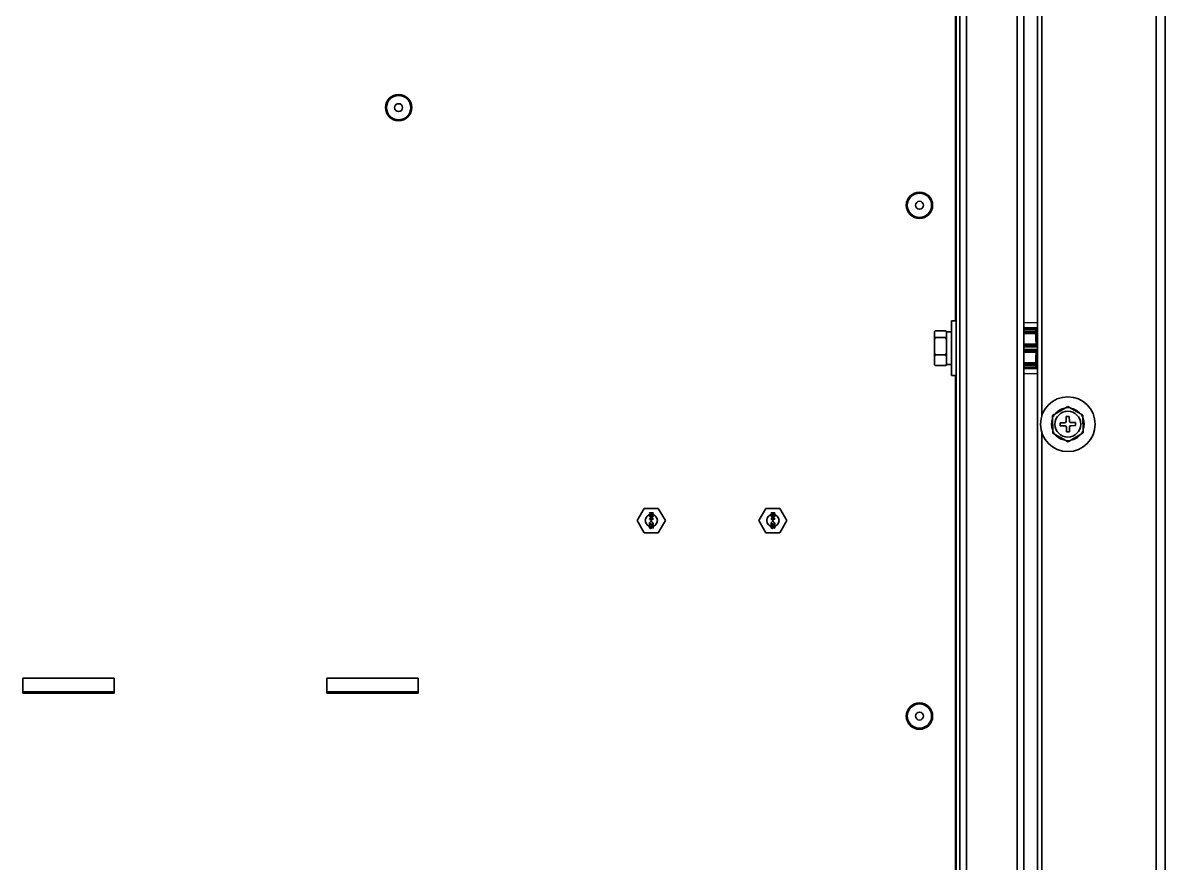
# Model space of a CAD drawing. Header units: millimetres. Extents: x 32496 to 166256, y 3504 to 23939.
# Drawn here: x 83895.6 to 84271.3, y 21023.1 to 21299.4 of the extents above; entities that cross this region are included whole.
import ezdxf

# ---------------------------------------------------------------- set-up
doc = ezdxf.new("R2010")
doc.units = ezdxf.units.MM
doc.layers.get('0').update_dxf_attribs({"lineweight": 35})

# ---------------------------------------------------------------- blocks, each defined once
blk = doc.blocks.new('1250-8')
at = {"color": 7, "linetype": 'Continuous'}
for p, q in [((39414.94, -21998.52), (39414.94, -24507.52)), ((39375.94, -23408.02), (39375.94, -22394.52)), ((39350.44, -23332.52), (39350.44, -22396.72)), ((39349.24, -22423.92), (39349.24, -23259.32)), ((39371.44, -22426.52), (39371.44, -23332.52)), ((39347.64, -22735.52), (39347.64, -22753.52)), ((39349.24, -22735.52), (39347.64, -22735.52)), ((39371.44, -22736.06), (39375.94, -22736.18)), ((39342.04, -22749.99), (39342.04, -22739.05)), ((39345.74, -22738.79), (39342.34, -22738.79)), ((39345.74, -22741.03), (39342.34, -22741.03)), ((39346.04, -22749.99), (39346.04, -22739.05)), ((39347.64, -22739.17), (39346.04, -22739.17)), ((39345.74, -22746.76), (39342.34, -22746.76)), ((39345.74, -22750.25), (39342.34, -22750.25)), ((39347.64, -22749.87), (39346.04, -22749.87)), ((39349.24, -22753.52), (39347.64, -22753.52)), ((39375.94, -22752.86), (39371.44, -22752.98)), ((39380.92, -22766.68), (39385.89, -22763.75)), ((39380.97, -22772.45), (39380.92, -22766.68)), ((39385.42, -22767.03), (39386.42, -22767.02)), ((39385.43, -22768.53), (39385.42, -22767.03)), ((39385.89, -22763.75), (39390.92, -22766.59)), ((39386.42, -22767.02), (39386.43, -22768.52)), ((39390.97, -22772.36), (39390.92, -22766.59)), ((39383.44, -22769.04), (39384.94, -22769.03)), ((39383.45, -22770.04), (39383.44, -22769.04)), ((39384.95, -22770.03), (39383.45, -22770.04)), ((39385.47, -22772.03), (39385.45, -22770.53)), ((39386.45, -22770.52), (39386.47, -22772.02)), ((39386.94, -22769.01), (39388.44, -22769)), ((39388.45, -22770), (39386.95, -22770.01)), ((39388.44, -22769), (39388.45, -22770)), ((39385.99, -22775.29), (39380.97, -22772.45)), ((39386.47, -22772.02), (39385.47, -22772.03)), ((39390.97, -22772.36), (39385.99, -22775.29)), ((39244.32, -22801.22), (39246.63, -22797.22)), ((39251.25, -22797.22), (39246.63, -22797.22)), ((39251.25, -22797.22), (39253.56, -22801.22)), ((39284.32, -22801.22), (39286.63, -22797.22)), ((39291.25, -22797.22), (39286.63, -22797.22)), ((39291.25, -22797.22), (39293.56, -22801.22)), ((39246.63, -22805.22), (39244.32, -22801.22)), ((39248.34, -22798.8), (39248.34, -22798.65)), ((39248.34, -22798.65), (39249.54, -22798.65)), ((39249.29, -22798.8), (39248.34, -22799.15)), ((39249.29, -22798.8), (39248.34, -22798.8)), ((39248.34, -22799.35), (39248.34, -22799.15)), ((39248.34, -22799.35), (39249.29, -22799.7)), ((39248.34, -22799.85), (39248.34, -22799.7)), ((39248.34, -22799.7), (39249.29, -22799.7)), ((39249.54, -22799.85), (39248.34, -22799.85)), ((39248.34, -22800.8), (39248.34, -22800.65)), ((39248.34, -22800.65), (39248.7, -22800.65)), ((39248.7, -22800.8), (39248.34, -22800.8)), ((39248.47, -22799.25), (39249.54, -22798.87)), ((39249.54, -22799.62), (39248.47, -22799.25)), ((39248.7, -22800.65), (39248.7, -22800.05)), ((39248.7, -22800.05), (39248.85, -22800.05)), ((39248.7, -22801.05), (39248.7, -22800.8)), ((39248.85, -22801.05), (39248.7, -22801.05)), ((39249.54, -22800.65), (39248.85, -22800.05)), ((39248.85, -22800.22), (39248.85, -22800.65)), ((39248.85, -22800.22), (39249.34, -22800.65)), ((39248.85, -22800.65), (39249.34, -22800.65)), ((39248.85, -22800.8), (39248.85, -22801.05)), ((39249.54, -22800.8), (39248.85, -22800.8)), ((39249.54, -22798.65), (39249.54, -22798.87)), ((39249.54, -22799.62), (39249.54, -22799.85)), ((39249.54, -22800.65), (39249.54, -22800.8)), ((39253.56, -22801.22), (39251.25, -22805.22)), ((39286.63, -22805.22), (39284.32, -22801.22)), ((39288.34, -22798.8), (39288.34, -22798.65)), ((39288.34, -22798.65), (39289.54, -22798.65)), ((39289.29, -22798.8), (39288.34, -22799.15)), ((39289.29, -22798.8), (39288.34, -22798.8)), ((39288.34, -22799.35), (39288.34, -22799.15)), ((39288.34, -22799.35), (39289.29, -22799.7)), ((39288.34, -22799.85), (39288.34, -22799.7)), ((39288.34, -22799.7), (39289.29, -22799.7)), ((39289.54, -22799.85), (39288.34, -22799.85)), ((39288.34, -22800.8), (39288.34, -22800.65)), ((39288.34, -22800.65), (39288.7, -22800.65)), ((39288.7, -22800.8), (39288.34, -22800.8)), ((39288.47, -22799.25), (39289.54, -22798.87)), ((39289.54, -22799.62), (39288.47, -22799.25)), ((39288.7, -22800.65), (39288.7, -22800.05)), ((39288.7, -22800.05), (39288.85, -22800.05)), ((39288.7, -22801.05), (39288.7, -22800.8)), ((39288.85, -22801.05), (39288.7, -22801.05)), ((39289.54, -22800.65), (39288.85, -22800.05)), ((39288.85, -22800.22), (39288.85, -22800.65)), ((39288.85, -22800.22), (39289.34, -22800.65)), ((39288.85, -22800.65), (39289.34, -22800.65)), ((39288.85, -22800.8), (39288.85, -22801.05)), ((39289.54, -22800.8), (39288.85, -22800.8)), ((39289.54, -22798.65), (39289.54, -22798.87)), ((39289.54, -22799.62), (39289.54, -22799.85)), ((39289.54, -22800.65), (39289.54, -22800.8)), ((39293.56, -22801.22), (39291.25, -22805.22)), ((39248.34, -22802.7), (39248.34, -22801.8)), ((39248.34, -22801.8), (39248.47, -22801.8)), ((39248.47, -22802.7), (39248.34, -22802.7)), ((39248.37, -22803.15), (39248.34, -22803.27)), ((39248.34, -22803.42), (39248.34, -22803.27)), ((39248.34, -22803.42), (39248.37, -22803.55)), ((39248.45, -22803.02), (39248.37, -22803.15)), ((39248.37, -22803.55), (39248.45, -22803.67)), ((39248.55, -22802.95), (39248.45, -22803.02)), ((39248.45, -22803.67), (39248.55, -22803.75)), ((39249.11, -22802.5), (39248.47, -22801.8)), ((39248.47, -22802), (39248.47, -22802.7)), ((39248.47, -22802), (39249.03, -22802.62)), ((39248.47, -22803.27), (39248.5, -22803.17)), ((39248.47, -22803.27), (39248.47, -22803.42)), ((39248.5, -22803.52), (39248.47, -22803.42)), ((39248.5, -22803.17), (39248.55, -22803.1)), ((39248.55, -22803.6), (39248.5, -22803.52)), ((39248.65, -22802.9), (39248.55, -22802.95)), ((39248.55, -22803.1), (39248.65, -22803.05)), ((39248.62, -22803.65), (39248.55, -22803.6)), ((39248.55, -22803.75), (39248.68, -22803.8)), ((39248.7, -22803.67), (39248.62, -22803.65)), ((39248.65, -22802.9), (39248.65, -22803.05)), ((39248.78, -22803.8), (39248.68, -22803.8)), ((39248.7, -22803.67), (39248.75, -22803.67)), ((39248.73, -22801.45), (39248.73, -22801.4)), ((39248.73, -22801.4), (39248.91, -22801.4)), ((39248.91, -22801.45), (39248.73, -22801.45)), ((39248.83, -22803.65), (39248.75, -22803.67)), ((39248.8, -22801.25), (39248.78, -22801.27)), ((39248.78, -22801.27), (39248.91, -22801.4)), ((39248.91, -22801.45), (39248.78, -22801.57)), ((39248.78, -22801.57), (39248.8, -22801.6)), ((39248.78, -22803.8), (39248.91, -22803.75)), ((39248.96, -22801.4), (39248.8, -22801.25)), ((39248.8, -22801.6), (39248.96, -22801.45)), ((39248.91, -22803.6), (39248.83, -22803.65)), ((39248.88, -22803.07), (39248.88, -22802.9)), ((39248.88, -22802.9), (39249.54, -22802.9)), ((39248.88, -22803.07), (39248.96, -22803.17)), ((39248.96, -22803.52), (39248.91, -22803.6)), ((39248.91, -22803.75), (39249.01, -22803.67)), ((39249.11, -22801.25), (39248.96, -22801.4)), ((39248.96, -22801.45), (39249.11, -22801.6)), ((39248.96, -22803.17), (39248.98, -22803.27)), ((39248.98, -22803.42), (39248.96, -22803.52)), ((39248.98, -22803.42), (39248.98, -22803.27)), ((39249.01, -22801.4), (39249.13, -22801.27)), ((39249.01, -22801.4), (39249.19, -22801.4)), ((39249.13, -22801.57), (39249.01, -22801.45)), ((39249.19, -22801.45), (39249.01, -22801.45)), ((39249.08, -22803.15), (39249.01, -22803.02)), ((39249.42, -22803.02), (39249.01, -22803.02)), ((39249.01, -22803.67), (39249.08, -22803.55)), ((39249.03, -22802.62), (39249.11, -22802.67)), ((39249.11, -22803.27), (39249.08, -22803.15)), ((39249.08, -22803.55), (39249.11, -22803.42)), ((39249.13, -22801.27), (39249.11, -22801.25)), ((39249.11, -22801.6), (39249.13, -22801.57)), ((39249.21, -22802.55), (39249.11, -22802.5)), ((39249.11, -22802.67), (39249.21, -22802.7)), ((39249.11, -22803.27), (39249.11, -22803.42)), ((39249.19, -22801.4), (39249.19, -22801.45)), ((39249.21, -22802.55), (39249.26, -22802.55)), ((39249.26, -22802.7), (39249.21, -22802.7)), ((39249.26, -22801.95), (39249.26, -22801.82)), ((39249.36, -22801.85), (39249.26, -22801.82)), ((39249.26, -22801.95), (39249.34, -22802)), ((39249.34, -22802.5), (39249.26, -22802.55)), ((39249.26, -22802.7), (39249.36, -22802.67)), ((39249.34, -22802), (39249.39, -22802.07)), ((39249.39, -22802.42), (39249.34, -22802.5)), ((39249.47, -22801.95), (39249.36, -22801.85)), ((39249.36, -22802.67), (39249.47, -22802.57)), ((39249.39, -22802.07), (39249.42, -22802.2)), ((39249.42, -22802.3), (39249.39, -22802.42)), ((39249.42, -22802.3), (39249.42, -22802.2)), ((39249.42, -22803.75), (39249.42, -22803.02)), ((39249.54, -22803.75), (39249.42, -22803.75)), ((39249.52, -22802.05), (39249.47, -22801.95)), ((39249.47, -22802.57), (39249.52, -22802.47)), ((39249.54, -22802.22), (39249.52, -22802.05)), ((39249.52, -22802.47), (39249.54, -22802.32)), ((39249.54, -22802.22), (39249.54, -22802.32)), ((39249.54, -22802.9), (39249.54, -22803.75)), ((39288.34, -22802.7), (39288.34, -22801.8)), ((39288.34, -22801.8), (39288.47, -22801.8)), ((39288.47, -22802.7), (39288.34, -22802.7)), ((39288.37, -22803.15), (39288.34, -22803.27)), ((39288.34, -22803.42), (39288.34, -22803.27)), ((39288.34, -22803.42), (39288.37, -22803.55)), ((39288.45, -22803.02), (39288.37, -22803.15)), ((39288.37, -22803.55), (39288.45, -22803.67)), ((39288.55, -22802.95), (39288.45, -22803.02)), ((39288.45, -22803.67), (39288.55, -22803.75)), ((39289.11, -22802.5), (39288.47, -22801.8)), ((39288.47, -22802), (39288.47, -22802.7)), ((39288.47, -22802), (39289.03, -22802.62)), ((39288.47, -22803.27), (39288.5, -22803.17)), ((39288.47, -22803.27), (39288.47, -22803.42)), ((39288.5, -22803.52), (39288.47, -22803.42)), ((39288.5, -22803.17), (39288.55, -22803.1)), ((39288.55, -22803.6), (39288.5, -22803.52)), ((39288.65, -22802.9), (39288.55, -22802.95)), ((39288.55, -22803.1), (39288.65, -22803.05)), ((39288.62, -22803.65), (39288.55, -22803.6)), ((39288.55, -22803.75), (39288.68, -22803.8)), ((39288.7, -22803.67), (39288.62, -22803.65)), ((39288.65, -22802.9), (39288.65, -22803.05)), ((39288.78, -22803.8), (39288.68, -22803.8)), ((39288.7, -22803.67), (39288.75, -22803.67)), ((39288.73, -22801.45), (39288.73, -22801.4)), ((39288.73, -22801.4), (39288.91, -22801.4)), ((39288.91, -22801.45), (39288.73, -22801.45)), ((39288.83, -22803.65), (39288.75, -22803.67)), ((39288.8, -22801.25), (39288.78, -22801.27)), ((39288.78, -22801.27), (39288.91, -22801.4)), ((39288.91, -22801.45), (39288.78, -22801.57)), ((39288.78, -22801.57), (39288.8, -22801.6)), ((39288.78, -22803.8), (39288.91, -22803.75)), ((39288.96, -22801.4), (39288.8, -22801.25)), ((39288.8, -22801.6), (39288.96, -22801.45)), ((39288.91, -22803.6), (39288.83, -22803.65)), ((39288.88, -22803.07), (39288.88, -22802.9)), ((39288.88, -22802.9), (39289.54, -22802.9)), ((39288.88, -22803.07), (39288.96, -22803.17)), ((39288.96, -22803.52), (39288.91, -22803.6)), ((39288.91, -22803.75), (39289.01, -22803.67)), ((39289.11, -22801.25), (39288.96, -22801.4)), ((39288.96, -22801.45), (39289.11, -22801.6)), ((39288.96, -22803.17), (39288.98, -22803.27)), ((39288.98, -22803.42), (39288.96, -22803.52)), ((39288.98, -22803.42), (39288.98, -22803.27)), ((39289.01, -22801.4), (39289.13, -22801.27)), ((39289.01, -22801.4), (39289.19, -22801.4)), ((39289.13, -22801.57), (39289.01, -22801.45)), ((39289.19, -22801.45), (39289.01, -22801.45)), ((39289.08, -22803.15), (39289.01, -22803.02)), ((39289.42, -22803.02), (39289.01, -22803.02)), ((39289.01, -22803.67), (39289.08, -22803.55)), ((39289.03, -22802.62), (39289.11, -22802.67)), ((39289.11, -22803.27), (39289.08, -22803.15)), ((39289.08, -22803.55), (39289.11, -22803.42)), ((39289.13, -22801.27), (39289.11, -22801.25)), ((39289.11, -22801.6), (39289.13, -22801.57)), ((39289.21, -22802.55), (39289.11, -22802.5)), ((39289.11, -22802.67), (39289.21, -22802.7)), ((39289.11, -22803.27), (39289.11, -22803.42)), ((39289.19, -22801.4), (39289.19, -22801.45)), ((39289.21, -22802.55), (39289.26, -22802.55)), ((39289.26, -22802.7), (39289.21, -22802.7)), ((39289.26, -22801.95), (39289.26, -22801.82)), ((39289.36, -22801.85), (39289.26, -22801.82)), ((39289.26, -22801.95), (39289.34, -22802)), ((39289.34, -22802.5), (39289.26, -22802.55)), ((39289.26, -22802.7), (39289.36, -22802.67)), ((39289.34, -22802), (39289.39, -22802.07)), ((39289.39, -22802.42), (39289.34, -22802.5)), ((39289.47, -22801.95), (39289.36, -22801.85)), ((39289.36, -22802.67), (39289.47, -22802.57)), ((39289.39, -22802.07), (39289.42, -22802.2)), ((39289.42, -22802.3), (39289.39, -22802.42)), ((39289.42, -22802.3), (39289.42, -22802.2)), ((39289.42, -22803.75), (39289.42, -22803.02)), ((39289.54, -22803.75), (39289.42, -22803.75)), ((39289.52, -22802.05), (39289.47, -22801.95)), ((39289.47, -22802.57), (39289.52, -22802.47)), ((39289.54, -22802.22), (39289.52, -22802.05)), ((39289.52, -22802.47), (39289.54, -22802.32)), ((39289.54, -22802.22), (39289.54, -22802.32)), ((39289.54, -22802.9), (39289.54, -22803.75)), ((39246.63, -22805.22), (39251.25, -22805.22)), ((39286.63, -22805.22), (39291.25, -22805.22)), ((39042.24, -22853.02), (39042.24, -22858.02)), ((39072.24, -22853.02), (39042.24, -22853.02)), ((39072.24, -22858.02), (39072.24, -22853.02)), ((39142.24, -22853.02), (39142.24, -22858.02)), ((39172.24, -22853.02), (39142.24, -22853.02)), ((39172.24, -22858.02), (39172.24, -22853.02)), ((39042.24, -22857.52), (39072.24, -22857.52)), ((39142.24, -22857.52), (39172.24, -22857.52)), ((39042.24, -22858.02), (39072.24, -22858.02)), ((39142.24, -22858.02), (39172.24, -22858.02))]:
    blk.add_line(p, q, dxfattribs=at)
at = {"color": 9, "linetype": 'Continuous'}
for p, q in [((39417.94, -21998.52), (39417.94, -24507.52)), ((39352.64, -22394.52), (39352.64, -23332.52)), ((39369.24, -23332.52), (39369.24, -22426.52)), ((39349.04, -22735.52), (39349.04, -22478.52)), ((39377.34, -22522.17), (39377.34, -22766.9)), ((39375.65, -22737.88), (39371.44, -22737.77)), ((39375.64, -22738.18), (39371.44, -22738.07)), ((39371.44, -22738.32), (39375.39, -22738.43)), ((39371.44, -22738.82), (39375.38, -22738.93)), ((39371.44, -22739.23), (39375.68, -22739.23)), ((39375.38, -22739.71), (39371.44, -22739.71)), ((39375.38, -22739.23), (39375.38, -22738.93)), ((39375.68, -22738.93), (39375.38, -22738.93)), ((39375.64, -22738.18), (39375.39, -22738.43)), ((39375.64, -22738.18), (39375.65, -22737.88)), ((39375.68, -22738.73), (39375.94, -22738.48)), ((39375.68, -22738.93), (39375.68, -22739.23)), ((39371.44, -22743.24), (39375.48, -22743.24)), ((39371.44, -22743.61), (39375.48, -22743.61)), ((39371.44, -22743.76), (39375.64, -22743.76)), ((39375.64, -22744.06), (39371.44, -22744.06)), ((39375.48, -22743.61), (39375.64, -22743.76)), ((39375.64, -22744.06), (39375.64, -22743.76)), ((39375.94, -22743.46), (39375.78, -22743.31)), ((39371.44, -22744.98), (39375.64, -22744.98)), ((39375.64, -22745.28), (39371.44, -22745.28)), ((39375.48, -22745.43), (39371.44, -22745.43)), ((39375.48, -22745.8), (39371.44, -22745.8)), ((39375.64, -22745.28), (39375.48, -22745.43)), ((39375.64, -22745.28), (39375.64, -22744.98)), ((39375.78, -22745.73), (39375.94, -22745.58)), ((39371.44, -22749.33), (39375.38, -22749.33)), ((39375.68, -22749.81), (39371.44, -22749.81)), ((39375.38, -22750.12), (39371.44, -22750.22)), ((39375.39, -22750.62), (39371.44, -22750.72)), ((39371.44, -22750.97), (39375.64, -22750.86)), ((39371.44, -22751.27), (39375.65, -22751.16)), ((39375.38, -22750.12), (39375.38, -22749.81)), ((39375.38, -22750.12), (39375.68, -22750.12)), ((39375.39, -22750.62), (39375.64, -22750.86)), ((39375.65, -22751.16), (39375.64, -22750.86)), ((39375.68, -22749.81), (39375.68, -22750.12)), ((39375.94, -22750.56), (39375.68, -22750.32)), ((39349.04, -22985.52), (39349.04, -22753.52)), ((39377.34, -22772.17), (39377.34, -23016.9))]:
    blk.add_line(p, q, dxfattribs=at)
at = {"color": 7, "linetype": 'Continuous'}
for centre, radius in [((39165.83, -22665.41), 4.33), ((39165.83, -22665.41), 4), ((39165.83, -22665.41), 1.3), ((39337.14, -22697.52), 4.33), ((39337.14, -22697.52), 4), ((39337.14, -22697.52), 1.3), ((39385.94, -22769.52), 9), ((39385.94, -22769.52), 4.25), ((39248.94, -22801.22), 2), ((39288.94, -22801.22), 2), ((39337.14, -22865.52), 4.33), ((39337.14, -22865.52), 4), ((39337.14, -22865.52), 1.3)]:
    blk.add_circle(centre, radius, dxfattribs=at)
at = {"color": 9, "linetype": 'Continuous'}
for centre, start, end in [((39375.38, -22738.73), 0.0456, 88.4544), ((39375.48, -22743.31), 270.0471, 359.9529), ((39375.48, -22745.73), 0.0471, 89.9529), ((39375.38, -22750.32), 271.5456, 359.9544)]:
    blk.add_arc(centre, 0.3, start, end, dxfattribs=at)
at = {"color": 7, "linetype": 'Continuous'}
for centre, radius, start, end in [((39385.94, -22769.52), 5.47, 144.5164, 156.5013), ((39385.94, -22769.52), 5.35, 99.6691, 141.3485), ((39385.94, -22769.52), 5.47, 84.5164, 96.5013), ((39385.94, -22769.52), 5.35, 39.6691, 81.3485), ((39385.94, -22769.52), 5.47, 24.5164, 36.5013), ((39385.94, -22769.52), 5.35, 159.6691, 201.3485), ((39384.93, -22768.53), 0.5, 270.5088, 0.5088), ((39384.95, -22770.53), 0.5, 0.5088, 90.5088), ((39386.93, -22768.51), 0.5, 180.5088, 270.5088), ((39386.95, -22770.51), 0.5, 90.5088, 180.5088), ((39385.94, -22769.52), 5.35, 339.6691, 21.3485), ((39385.94, -22769.52), 5.47, 204.5164, 216.5013), ((39385.94, -22769.52), 5.35, 219.6691, 261.3485), ((39385.94, -22769.52), 5.35, 279.6691, 321.3485), ((39385.94, -22769.52), 5.47, 324.5164, 336.5013), ((39385.94, -22769.52), 5.47, 264.5164, 276.5013)]:
    blk.add_arc(centre, radius, start, end, dxfattribs=at)
for points, knots in [([(39342.34, -22738.79), (39342.32, -22738.81), (39342.21, -22738.9), (39342.11, -22738.98), (39342.04, -22739.05)], [0, 0, 0, 0, 0.257734, 1, 1, 1, 1]), ([(39342.04, -22740.77), (39342.07, -22740.8), (39342.16, -22740.88), (39342.26, -22740.97), (39342.34, -22741.03)], [0, 0, 0, 0, 0.242066, 1, 1, 1, 1]), ([(39345.74, -22738.79), (39345.77, -22738.81), (39345.87, -22738.9), (39345.97, -22738.98), (39346.04, -22739.05)], [0, 0, 0, 0, 0.257734, 1, 1, 1, 1]), ([(39346.04, -22740.77), (39346.02, -22740.8), (39345.92, -22740.88), (39345.82, -22740.97), (39345.74, -22741.03)], [0, 0, 0, 0, 0.242066, 1, 1, 1, 1]), ([(39342.34, -22746.76), (39342.32, -22746.79), (39342.21, -22746.92), (39342.11, -22747.05), (39342.04, -22747.16)], [0, 0, 0, 0, 0.253627, 1, 1, 1, 1]), ([(39345.74, -22746.76), (39345.77, -22746.79), (39345.88, -22746.92), (39345.97, -22747.05), (39346.04, -22747.16)], [0, 0, 0, 0, 0.253626, 1, 1, 1, 1]), ([(39342.04, -22749.85), (39342.07, -22749.88), (39342.16, -22750.02), (39342.26, -22750.15), (39342.34, -22750.25)], [0, 0, 0, 0, 0.246345, 1, 1, 1, 1]), ([(39342.34, -22750.25), (39342.32, -22750.23), (39342.21, -22750.15), (39342.11, -22750.06), (39342.04, -22749.99)], [0, 0, 0, 0, 0.257734, 1, 1, 1, 1]), ([(39346.04, -22749.85), (39346.02, -22749.88), (39345.93, -22750.02), (39345.82, -22750.15), (39345.74, -22750.25)], [0, 0, 0, 0, 0.246346, 1, 1, 1, 1]), ([(39345.74, -22750.25), (39345.77, -22750.23), (39345.87, -22750.15), (39345.97, -22750.06), (39346.04, -22749.99)], [0, 0, 0, 0, 0.257734, 1, 1, 1, 1])]:
    blk.add_open_spline(points, degree=3, knots=knots, dxfattribs=at)
for points in [[(39342.34, -22741.03), (39342.24, -22741.24), (39342.13, -22741.46), (39342.04, -22741.68)], [(39345.74, -22741.03), (39345.85, -22741.24), (39345.95, -22741.46), (39346.04, -22741.68)], [(39342.04, -22746.1), (39342.13, -22746.32), (39342.24, -22746.54), (39342.34, -22746.76)], [(39346.04, -22746.1), (39345.95, -22746.32), (39345.85, -22746.54), (39345.74, -22746.76)]]:
    blk.add_open_spline(points, degree=3, dxfattribs=at)
at = {"color": 9, "linetype": 'Continuous'}
for points, knots in [([(39375.38, -22738.93), (39375.38, -22738.89), (39375.38, -22738.83), (39375.38, -22738.74), (39375.38, -22738.66), (39375.38, -22738.58), (39375.38, -22738.53), (39375.39, -22738.49), (39375.39, -22738.47), (39375.39, -22738.45), (39375.39, -22738.44), (39375.39, -22738.43), (39375.39, -22738.43), (39375.39, -22738.43)], [0, 0, 0, 0, 0.191865, 0.376744, 0.547504, 0.697965, 0.822471, 0.873511, 0.916408, 0.950791, 0.976313, 0.992755, 1, 1, 1, 1]), ([(39375.38, -22739.23), (39375.38, -22739.33), (39375.38, -22739.47), (39375.38, -22739.63), (39375.38, -22739.69), (39375.38, -22739.71)], [0, 0, 0, 0, 0.626748, 0.857897, 1, 1, 1, 1]), ([(39375.38, -22739.71), (39375.42, -22739.71), (39375.5, -22739.7), (39375.6, -22739.63), (39375.66, -22739.53), (39375.68, -22739.46), (39375.68, -22739.42)], [0, 0, 0, 0, 0.24419, 0.506199, 0.764301, 1, 1, 1, 1]), ([(39375.38, -22739.71), (39375.39, -22739.78), (39375.4, -22739.95), (39375.42, -22740.39), (39375.44, -22741.09), (39375.47, -22742.1), (39375.47, -22742.84), (39375.48, -22743.24)], [0, 0, 0, 0, 0.061441, 0.144553, 0.370069, 0.661671, 1, 1, 1, 1]), ([(39375.64, -22738.18), (39375.72, -22738.18), (39375.87, -22738.25), (39375.94, -22738.4), (39375.94, -22738.48)], [0, 0, 0, 0, 0.500055, 1, 1, 1, 1]), ([(39375.65, -22737.88), (39375.7, -22737.88), (39375.8, -22737.89), (39375.9, -22737.94), (39375.94, -22737.96)], [0, 0, 0, 0, 0.499995, 1, 1, 1, 1]), ([(39375.68, -22738.93), (39375.68, -22738.9), (39375.68, -22738.86), (39375.68, -22738.82), (39375.68, -22738.79), (39375.68, -22738.76), (39375.68, -22738.75), (39375.68, -22738.74), (39375.68, -22738.73), (39375.68, -22738.73), (39375.68, -22738.73), (39375.68, -22738.73)], [0, 0, 0, 0, 0.376256, 0.547284, 0.697782, 0.821563, 0.915064, 0.949559, 0.975412, 0.992291, 1, 1, 1, 1]), ([(39375.68, -22739.42), (39375.68, -22739.41), (39375.68, -22739.39), (39375.68, -22739.32), (39375.68, -22739.27), (39375.68, -22739.23)], [0, 0, 0, 0, 0.142084, 0.37268, 1, 1, 1, 1]), ([(39375.68, -22739.42), (39375.69, -22739.5), (39375.7, -22739.68), (39375.72, -22740.14), (39375.74, -22740.89), (39375.77, -22741.95), (39375.77, -22742.74), (39375.78, -22743.16)], [0, 0, 0, 0, 0.061395, 0.144509, 0.37004, 0.66166, 1, 1, 1, 1]), ([(39375.48, -22743.24), (39375.51, -22743.24), (39375.57, -22743.23), (39375.64, -22743.22), (39375.68, -22743.22), (39375.72, -22743.2), (39375.75, -22743.19), (39375.77, -22743.17), (39375.78, -22743.16)], [0, 0, 0, 0, 0.342341, 0.509911, 0.661781, 0.788869, 0.88694, 1, 1, 1, 1]), ([(39375.48, -22743.24), (39375.48, -22743.29), (39375.48, -22743.36), (39375.48, -22743.44), (39375.48, -22743.5), (39375.48, -22743.54), (39375.48, -22743.57), (39375.48, -22743.59), (39375.48, -22743.6), (39375.48, -22743.6), (39375.48, -22743.61), (39375.48, -22743.61)], [0, 0, 0, 0, 0.393038, 0.563438, 0.710435, 0.830302, 0.919884, 0.952586, 0.976912, 0.992743, 1, 1, 1, 1]), ([(39375.94, -22743.46), (39375.94, -22743.54), (39375.87, -22743.7), (39375.71, -22743.76), (39375.64, -22743.76)], [0, 0, 0, 0, 0.500041, 1, 1, 1, 1]), ([(39375.94, -22743.98), (39375.9, -22744.01), (39375.8, -22744.05), (39375.69, -22744.06), (39375.64, -22744.06)], [0, 0, 0, 0, 0.49999, 1, 1, 1, 1]), ([(39375.78, -22743.31), (39375.78, -22743.31), (39375.78, -22743.3), (39375.78, -22743.3), (39375.78, -22743.28), (39375.78, -22743.26), (39375.78, -22743.24), (39375.78, -22743.21), (39375.78, -22743.18), (39375.78, -22743.16)], [0, 0, 0, 0, 0.023941, 0.081419, 0.170801, 0.290209, 0.437273, 0.607746, 1, 1, 1, 1]), ([(39375.48, -22745.8), (39375.47, -22746.2), (39375.47, -22746.94), (39375.44, -22747.95), (39375.42, -22748.66), (39375.4, -22749.09), (39375.39, -22749.26), (39375.38, -22749.33)], [0, 0, 0, 0, 0.338355, 0.629954, 0.855464, 0.938566, 1, 1, 1, 1]), ([(39375.48, -22745.43), (39375.48, -22745.43), (39375.48, -22745.44), (39375.48, -22745.44), (39375.48, -22745.45), (39375.48, -22745.47), (39375.48, -22745.5), (39375.48, -22745.54), (39375.48, -22745.6), (39375.48, -22745.69), (39375.48, -22745.76), (39375.48, -22745.8)], [0, 0, 0, 0, 0.007257, 0.023087, 0.047413, 0.080116, 0.169697, 0.289565, 0.436561, 0.606962, 1, 1, 1, 1]), ([(39375.48, -22745.8), (39375.51, -22745.8), (39375.57, -22745.81), (39375.64, -22745.82), (39375.68, -22745.83), (39375.72, -22745.84), (39375.75, -22745.85), (39375.77, -22745.87), (39375.78, -22745.88)], [0, 0, 0, 0, 0.340142, 0.507352, 0.659399, 0.787095, 0.885926, 1, 1, 1, 1]), ([(39375.64, -22744.98), (39375.69, -22744.98), (39375.8, -22744.99), (39375.9, -22745.04), (39375.94, -22745.06)], [0, 0, 0, 0, 0.50001, 1, 1, 1, 1]), ([(39375.64, -22745.28), (39375.71, -22745.28), (39375.87, -22745.34), (39375.94, -22745.5), (39375.94, -22745.58)], [0, 0, 0, 0, 0.500043, 1, 1, 1, 1]), ([(39375.78, -22745.88), (39375.77, -22746.3), (39375.77, -22747.09), (39375.74, -22748.15), (39375.72, -22748.9), (39375.7, -22749.36), (39375.69, -22749.54), (39375.68, -22749.62)], [0, 0, 0, 0, 0.33834, 0.629961, 0.855491, 0.938605, 1, 1, 1, 1]), ([(39375.78, -22745.88), (39375.78, -22745.86), (39375.78, -22745.83), (39375.78, -22745.8), (39375.78, -22745.78), (39375.78, -22745.76), (39375.78, -22745.75), (39375.78, -22745.74), (39375.78, -22745.73), (39375.78, -22745.73)], [0, 0, 0, 0, 0.392163, 0.562658, 0.709753, 0.82918, 0.918571, 0.976054, 1, 1, 1, 1]), ([(39375.38, -22749.33), (39375.38, -22749.35), (39375.38, -22749.41), (39375.38, -22749.57), (39375.38, -22749.71), (39375.38, -22749.81)], [0, 0, 0, 0, 0.142103, 0.373252, 1, 1, 1, 1]), ([(39375.38, -22749.33), (39375.42, -22749.33), (39375.5, -22749.35), (39375.6, -22749.41), (39375.66, -22749.51), (39375.68, -22749.58), (39375.68, -22749.62)], [0, 0, 0, 0, 0.244194, 0.506207, 0.764309, 1, 1, 1, 1]), ([(39375.39, -22750.62), (39375.39, -22750.61), (39375.39, -22750.61), (39375.39, -22750.6), (39375.39, -22750.59), (39375.39, -22750.57), (39375.39, -22750.55), (39375.38, -22750.51), (39375.38, -22750.46), (39375.38, -22750.39), (39375.38, -22750.3), (39375.38, -22750.21), (39375.38, -22750.15), (39375.38, -22750.12)], [0, 0, 0, 0, 0.007246, 0.023687, 0.049209, 0.083591, 0.126488, 0.177528, 0.302034, 0.452496, 0.623256, 0.808135, 1, 1, 1, 1]), ([(39375.94, -22750.56), (39375.94, -22750.64), (39375.87, -22750.8), (39375.72, -22750.86), (39375.64, -22750.86)], [0, 0, 0, 0, 0.500053, 1, 1, 1, 1]), ([(39375.94, -22751.08), (39375.9, -22751.11), (39375.8, -22751.15), (39375.7, -22751.16), (39375.65, -22751.16)], [0, 0, 0, 0, 0.500005, 1, 1, 1, 1]), ([(39375.68, -22749.81), (39375.68, -22749.77), (39375.68, -22749.72), (39375.68, -22749.65), (39375.68, -22749.63), (39375.68, -22749.62)], [0, 0, 0, 0, 0.627241, 0.857828, 1, 1, 1, 1]), ([(39375.68, -22750.32), (39375.68, -22750.32), (39375.68, -22750.31), (39375.68, -22750.31), (39375.68, -22750.31), (39375.68, -22750.3), (39375.68, -22750.28), (39375.68, -22750.25), (39375.68, -22750.22), (39375.68, -22750.18), (39375.68, -22750.14), (39375.68, -22750.12)], [0, 0, 0, 0, 0.007732, 0.024659, 0.050575, 0.085143, 0.17878, 0.302628, 0.45308, 0.623985, 1, 1, 1, 1])]:
    blk.add_open_spline(points, degree=3, knots=knots, dxfattribs=at)

msp = doc.modelspace()

# ---------------------------------------------------------------- block references
at = {"color": 6}
msp.add_blockref('1250-8', (44853.364, 43936.945, 19235.731), dxfattribs=at)

doc.saveas('drawing.dxf')
